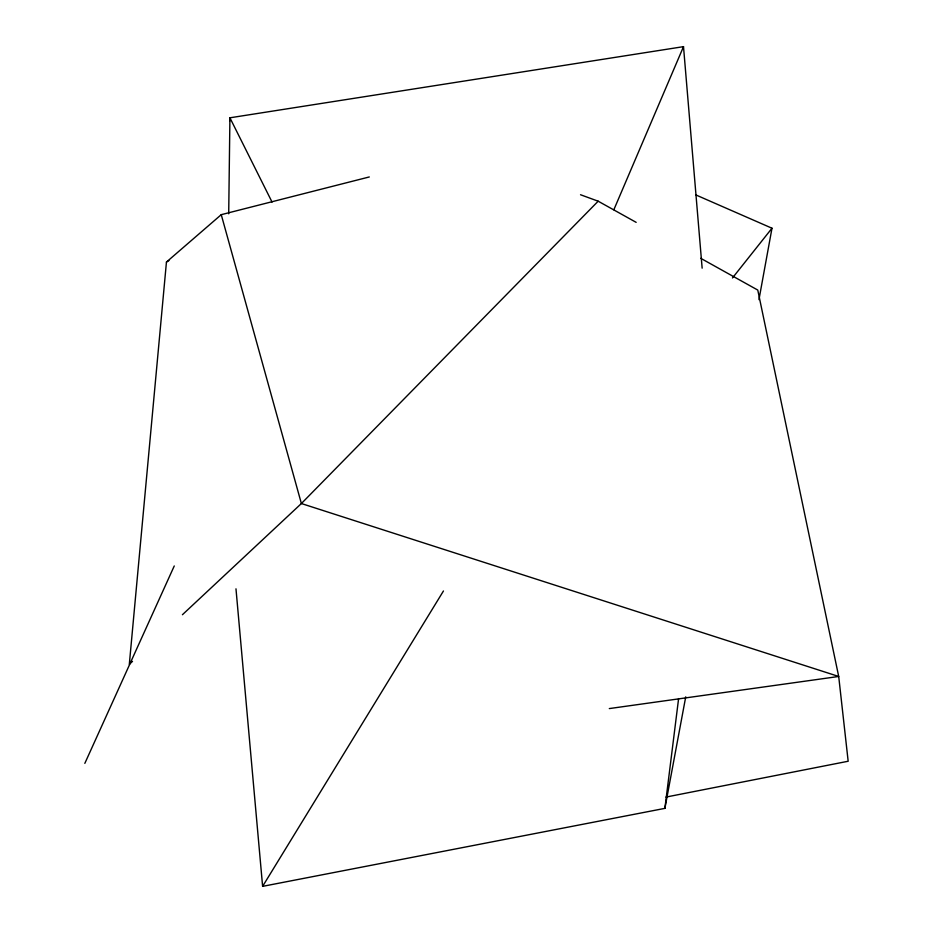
<?xml version="1.0" encoding="UTF-8"?>
<svg xmlns="http://www.w3.org/2000/svg" width="933" height="933" viewBox="0 0 933 933"><rect width="100%" height="100%" fill="white"/><g stroke="black" fill="none" stroke-linecap="round" stroke-linejoin="round"><path stroke-width="1.4" d="M228.702 213.809L229.915 117.803L683.504 46.65L702.141 268.168M369.305 176.955L221.249 214.672L166.447 262.056L129.314 664.354L132.509 661.38M235.979 588.828L262.616 886.35L664.891 808.363L678.606 698.584M758.961 299.621L771.988 228.223L696.088 195.032M664.891 808.363L685.732 696.846M613.844 209.75L683.504 46.65M84.833 763.369L174.261 565.958M262.616 886.35L443.455 590.986M732.475 277.964L771.988 228.223M636.166 222.357L598.17 201.201L301.382 503.54L182.425 614.719M166.447 262.056L168.931 260.564M665.929 797.085L848.167 761.246L838.709 676.472L757.771 290.07L700.765 258.324M609.307 708.579L838.709 676.472L301.382 503.54L221.249 214.672M580.524 194.74L598.17 201.201M272.051 202.076L229.915 117.803L229.984 120.719"/></g></svg>
